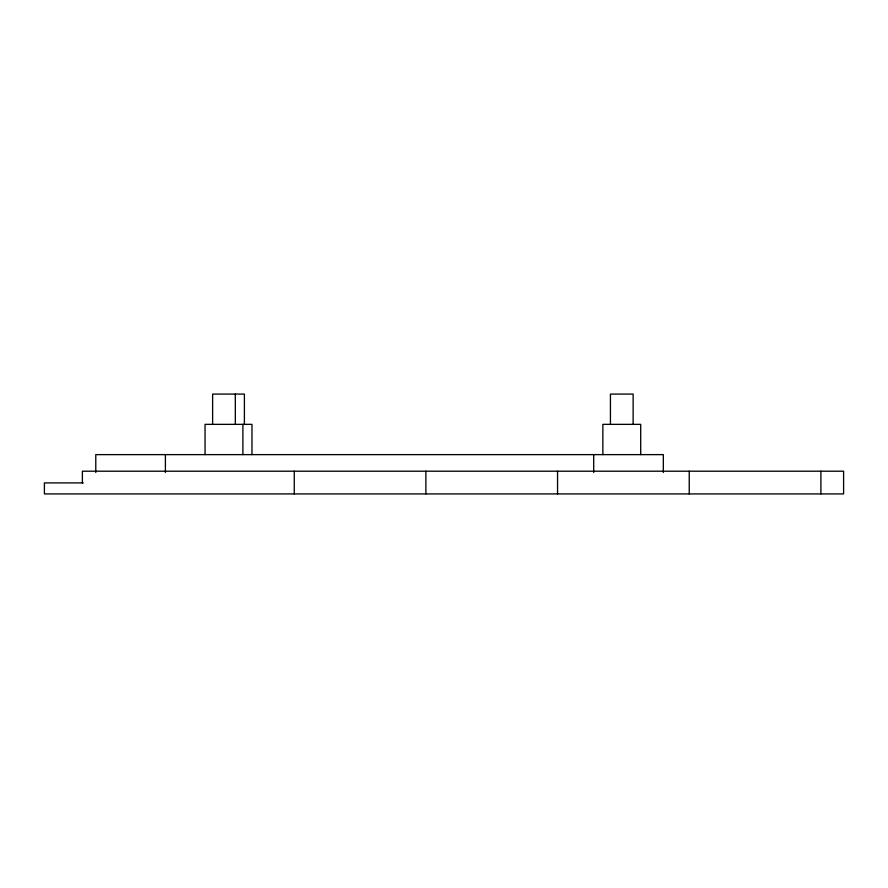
<?xml version="1.0" encoding="UTF-8"?>
<svg xmlns="http://www.w3.org/2000/svg" width="888" height="888" viewBox="0 0 888 888"><rect width="100%" height="100%" fill="white"/><g stroke="black" fill="none" stroke-linecap="round" stroke-linejoin="round"><path stroke-width="1.33" d="M83.228 482.906L44.4 482.906L44.4 493.917L843.6 493.917L843.6 471.206L82.384 471.206L82.384 482.906M820.9 471.206L820.9 493.917M689.232 471.206L689.232 493.917M663.325 472.516L663.325 454.623L95.782 454.623L95.782 472.516M640.703 454.623L640.703 424.353L602.863 424.353L602.863 454.623M633.133 424.353L633.133 394.083L610.433 394.083L610.433 424.353M593.706 454.623L593.706 472.516M557.553 471.206L557.553 493.917M425.885 471.206L425.885 493.917M294.261 471.206L294.261 493.917M251.97 454.623L251.97 424.353L205.05 424.353L205.05 454.623M244.4 424.353L244.4 394.083L212.621 394.083L212.621 424.353M242.89 424.353L242.89 454.623M235.32 394.083L235.32 424.353M165.401 454.623L165.401 472.516"/></g></svg>
